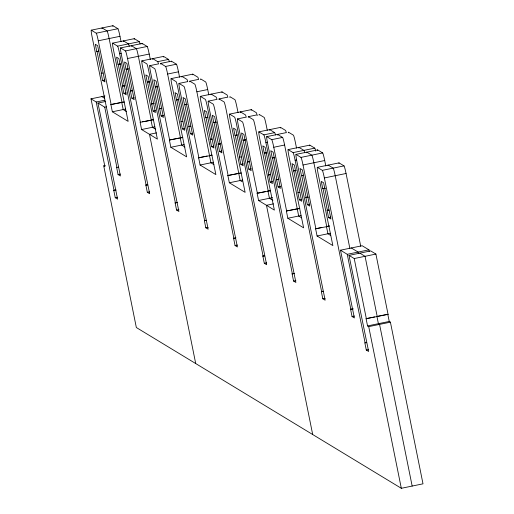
<?xml version="1.0" encoding="UTF-8"?>
<svg xmlns="http://www.w3.org/2000/svg" width="514" height="514" viewBox="0 0 514 514"><rect width="100%" height="100%" fill="white"/><g stroke="black" fill="none" stroke-linecap="round" stroke-linejoin="round"><path stroke-width="0.77" d="M118.451 167.178L116.614 167.32L118.072 174.561L120.411 175.981L92.141 37.059A7.402 0.501 78.4 0 1 91.267 30.172L112.958 25.7L117.931 28.72A7.402 0.501 78.4 0 1 119.974 36.314L121.073 41.769M91.267 30.172L96.24 33.192L117.931 28.72M96.24 33.192A7.402 0.501 78.4 0 1 98.283 40.786L119.974 36.314M120.957 102.472L110.883 104.548L112.348 111.789L128.14 121.368L113.491 50.012A7.402 0.501 78.4 0 1 112.617 43.125L134.308 38.659L139.281 41.673A7.402 0.501 78.4 0 1 140.123 44.043M112.617 43.125L117.59 46.144L139.281 41.673M102.986 73.084L101.149 73.226L102.607 80.467L104.946 81.887L97.647 45.695L95.308 44.275L96.767 51.509L99.093 51.034M96.767 51.509L98.611 51.368M147.409 184.744L145.86 185.066L147.319 192.3L149.658 193.72L121.388 54.799A7.402 0.501 78.4 0 1 120.514 47.918L142.205 43.446L147.177 46.466A7.402 0.501 78.4 0 1 149.221 54.06L150.319 59.515M120.514 47.918L125.487 50.937L147.177 46.466M117.59 46.144A7.402 0.501 78.4 0 1 119.633 53.739L121.182 53.417M125.487 50.937A7.402 0.501 78.4 0 1 127.53 58.525L149.221 54.06M124.722 85.645L122.403 86.121L123.861 93.362L126.2 94.782L118.901 58.59L116.562 57.17L118.021 64.404L120.347 63.929M118.021 64.404L120.636 64.102M153.596 119.756L140.129 122.293L141.594 129.534L157.387 139.114L142.738 67.758A7.402 0.501 78.4 0 1 141.864 60.87L163.555 56.399L168.528 59.418A7.402 0.501 78.4 0 1 169.369 61.789M152.607 59.283A7.402 0.501 78.4 0 1 152.709 58.635L157.682 61.654L168.528 59.418M131.944 90.65L130.395 90.972L131.854 98.213L134.193 99.632L126.894 63.434L124.555 62.014L126.014 69.255L128.339 68.78M126.014 69.255L127.857 69.114M177.426 202.33L175.107 202.812L176.565 210.046L178.904 211.466L150.634 72.545A7.402 0.501 78.4 0 1 149.76 65.663L157.894 63.987M160.503 64.077A7.402 0.501 78.4 0 1 160.606 63.428L171.451 61.192L176.424 64.211A7.402 0.501 78.4 0 1 178.467 71.806L179.572 77.261M160.606 63.428L165.579 66.447L176.424 64.211M102.607 80.467L104.933 79.985M165.579 66.447A7.402 0.501 78.4 0 1 167.622 74.035L178.467 71.806M122.403 86.121L125.018 85.819M153.198 103.545L151.649 103.867L153.108 111.108L155.446 112.527L148.148 76.329L145.809 74.909L147.267 82.15L149.593 81.675M147.267 82.15L149.111 82.009M176.353 138.6L169.376 140.039L170.841 147.28L186.633 156.86L171.984 85.504A7.402 0.501 78.4 0 1 171.111 78.616L192.801 74.144L197.774 77.164A7.402 0.501 78.4 0 1 198.616 79.535M374.61 316.926L366.09 318.686L367.549 325.921L389.239 321.456L390.409 322.162L423.003 483.828L401.318 488.3L136.338 327.527L103.738 165.861L104.907 166.575L90.997 98.836L104.94 95.957M130.395 90.972L132.233 90.83M123.861 93.362L126.181 92.88M161.968 108.236L159.642 108.717L161.1 115.958L163.439 117.378L156.14 81.18L153.802 79.76L155.26 87.001L157.586 86.519M155.26 87.001L157.882 86.699M205.902 220.236L204.354 220.557L205.812 227.792L208.151 229.212L179.881 90.291A7.402 0.501 78.4 0 1 179.007 83.409L187.141 81.732M189.75 81.816A7.402 0.501 78.4 0 1 189.852 81.173L197.986 79.497M90.997 98.836L96.208 101.997L104.734 100.243M116.119 190.019L113.8 190.495L115.258 197.736L117.597 199.156L97.962 103.063L105.711 101.464M131.854 98.213L134.18 97.731M126.483 111.551L123.187 109.553L121.728 102.312L123.276 101.997M110.883 104.548L124.349 102.01M97.962 103.063L104.74 107.175L106.289 106.854M189.852 81.173L194.825 84.187A7.402 0.501 78.4 0 1 196.868 91.781L207.714 89.545L208.793 94.878M112.348 111.789L125.512 109.071M151.649 103.867L154.264 103.565M182.733 121.471L180.896 121.612L182.354 128.853L184.693 130.273L177.394 94.075L175.056 92.655L176.514 99.896L178.84 99.414M176.514 99.896L178.358 99.755M207.148 156.025L198.629 157.785L200.087 165.02L215.88 174.606L201.231 103.243A7.402 0.501 78.4 0 1 200.357 96.362L222.048 91.89L227.021 94.91A7.402 0.501 78.4 0 1 227.863 97.281M159.642 108.717L161.486 108.576M153.108 111.108L155.434 110.626M190.437 126.142L188.889 126.463L190.347 133.704L192.686 135.118L185.387 98.926L183.048 97.506L184.507 104.747L186.833 104.265M184.507 104.747L187.128 104.445M235.926 237.821L233.6 238.297L235.059 245.538L237.397 246.958L209.134 108.036A7.402 0.501 78.4 0 1 208.254 101.155L216.388 99.478M218.996 99.562A7.402 0.501 78.4 0 1 219.099 98.919L227.233 97.242M161.1 115.958L163.426 115.477M142.455 121.812L151.27 120.237L138.375 56.296A7.402 0.501 78.4 0 0 136.332 48.701L131.359 45.682A7.402 0.501 78.4 0 0 131.256 46.331M151.752 119.897L153.3 119.582M141.594 129.534L154.759 126.817M211.691 139.037L210.142 139.358L211.601 146.593L213.94 148.013L206.641 111.821L204.302 110.401L205.761 117.642L208.086 117.16M205.761 117.642L207.605 117.5M237.943 173.456L227.875 175.531L229.334 182.766L245.127 192.352L230.484 120.989A7.402 0.501 78.4 0 1 229.604 114.108L251.295 109.636L256.268 112.656A7.402 0.501 78.4 0 1 257.263 115.605M156.462 132.888L149.49 134.321L195.712 363.552M188.889 126.463L190.733 126.322M182.354 128.853L184.68 128.371M220.461 143.727L218.135 144.209L219.594 151.444L221.932 152.864L214.634 116.672L212.295 115.252L213.753 122.493L216.079 122.011M213.753 122.493L216.375 122.191M264.395 255.728L262.847 256.043L264.305 263.284L266.644 264.704L238.38 125.782A7.402 0.501 78.4 0 1 237.5 118.901L245.634 117.224M248.243 117.308A7.402 0.501 78.4 0 1 248.346 116.665L256.48 114.988M190.347 133.704L192.673 133.222M177.902 138.285L179.45 137.964M184.976 147.036L181.686 145.044L180.221 137.803L181.776 137.482M169.376 140.039L182.843 137.501M170.841 147.28L184.006 144.562M210.142 139.358L211.98 139.217M241.227 156.963L239.389 157.104L240.848 164.339L243.186 165.759L235.887 129.567L233.549 128.147L235.007 135.388L237.333 134.906M235.007 135.388L236.851 135.246M265.642 191.516L257.122 193.277L258.581 200.511L274.373 210.097L259.731 138.735A7.402 0.501 78.4 0 1 258.85 131.854L280.541 127.382L285.514 130.395A7.402 0.501 78.4 0 1 286.356 132.773M103.738 165.861L105.286 165.547M258.85 131.854L263.823 134.867L274.669 132.631A7.402 0.501 78.4 0 1 275.51 135.002M218.135 144.209L219.979 144.068M211.601 146.593L213.927 146.117M248.93 161.634L247.382 161.955L248.84 169.19L251.179 170.609L243.887 134.417L241.541 132.998L243.006 140.238L245.326 139.757M243.006 140.238L245.621 139.936M294.419 273.313L292.093 273.789L293.552 281.029L295.891 282.449L267.627 143.528A7.402 0.501 78.4 0 1 266.747 136.64L285.726 132.734M266.747 136.64L271.72 139.66L282.565 137.424A7.402 0.501 78.4 0 1 284.615 145.019L298.673 216.021L301.634 217.82M219.594 151.444L221.919 150.968M263.823 134.867A7.402 0.501 78.4 0 1 265.873 142.462L267.421 142.14M210.245 155.389L211.794 155.067M118.072 174.561L120.392 174.079M198.629 157.785L212.089 155.247M271.72 139.66A7.402 0.501 78.4 0 1 273.769 147.255L284.615 145.019M200.087 165.02L213.252 162.308M270.184 174.529L268.636 174.85L270.094 182.084L272.433 183.504L265.134 147.312L262.795 145.892L264.254 153.133L266.58 152.652M264.254 153.133L266.875 152.831M296.437 208.941L286.369 211.016L287.827 218.257L303.62 227.837L288.977 156.481A7.402 0.501 78.4 0 1 288.103 149.6L309.788 145.128L314.761 148.141A7.402 0.501 78.4 0 1 315.757 151.097M288.103 149.6L293.07 152.613L314.761 148.141M247.382 161.955L249.226 161.814M113.986 190.161L115.534 189.839M240.848 164.339L243.173 163.863M278.954 179.219L276.628 179.694L278.087 186.935L280.426 188.355L273.133 152.163L270.788 150.743L272.253 157.984L274.572 157.502M113.8 190.495L115.637 190.353M272.253 157.984L274.868 157.682M145.86 185.066L147.698 184.924M322.888 291.213L321.34 291.534L322.798 298.775L325.137 300.195L296.874 161.274A7.402 0.501 78.4 0 1 296 154.386L317.684 149.921L322.657 152.934A7.402 0.501 78.4 0 1 324.707 160.529L325.805 165.99M296 154.386L300.966 157.406L322.657 152.934M248.84 169.19L251.166 168.714M293.07 152.613A7.402 0.501 78.4 0 1 295.12 160.207L296.668 159.886M115.258 197.736L117.584 197.254M240.269 172.974L238.721 173.295L240.179 180.53L242.152 181.731M147.319 192.3L149.645 191.825M227.875 175.531L241.336 172.993M300.966 157.406A7.402 0.501 78.4 0 1 303.016 165L324.707 160.529M229.334 182.766L242.499 180.054M268.636 174.85L270.48 174.709M299.726 192.448L297.882 192.589L299.341 199.83L301.679 201.25L294.381 165.058L292.042 163.638L293.5 170.873L295.826 170.397M293.5 170.873L296.122 170.577M321.809 227.484L315.615 228.762L317.074 236.003L332.866 245.583L318.224 174.227A7.402 0.501 78.4 0 1 317.35 167.339L339.034 162.874L344.007 165.887A7.402 0.501 78.4 0 1 346.057 173.481L360.732 246.277M317.35 167.339L322.317 170.359L344.007 165.887M276.628 179.694L278.472 179.553M270.094 182.084L272.42 181.609M307.423 197.125L305.875 197.44L307.333 204.681L309.679 206.101L302.38 169.909L300.035 168.489L301.5 175.724L303.819 175.248M301.5 175.724L303.337 175.582M175.107 202.812L176.944 202.67M278.087 186.935L280.413 186.46M322.317 170.359A7.402 0.501 78.4 0 1 324.366 177.953L346.057 173.481M272.883 200.376L269.426 198.275L267.967 191.041L270.287 190.559M176.565 210.046L178.891 209.571M257.122 193.277L270.582 190.739M258.581 200.511L272.523 197.639M328.677 210.02L327.129 210.335L328.587 217.576L330.926 218.996L323.627 182.804L321.289 181.384L322.747 188.619L325.073 188.143M322.747 188.619L325.368 188.317M273.448 203.865L266.477 205.304L312.698 434.536M305.875 197.44L308.49 197.138M299.341 199.83L301.667 199.355M204.354 220.557L206.191 220.41M307.333 204.681L309.659 204.199M297.214 208.787L298.762 208.466M205.812 227.792L208.138 227.316M286.369 211.016L299.829 208.485M287.827 218.257L300.998 215.546M327.129 210.335L328.973 210.194M328.587 217.576L330.913 217.094M233.6 238.297L235.444 238.155M330.553 235.367L327.919 233.767L326.461 226.526L329.558 225.89M235.059 245.538L237.384 245.062M315.615 228.762L329.076 226.224M317.074 236.003L330.245 233.292M262.847 256.043L264.691 255.901M264.305 263.284L266.631 262.802M352.912 308.798L350.587 309.28L352.045 316.521L354.384 317.941L340.474 250.196L362.164 245.731L368.936 249.843L369.251 251.41M340.474 250.196L347.246 254.308L368.936 249.843M366.675 342.665L364.837 342.806L366.296 350.047L368.634 351.467L349 255.374L370.69 250.903L375.907 254.07L388.07 314.395L366.09 318.686M349 255.374L354.217 258.542L375.907 254.07M292.093 273.789L293.937 273.647M293.552 281.029L295.878 280.548M321.34 291.534L323.184 291.393M322.798 298.775L325.124 298.293M350.587 309.28L353.202 308.978M352.045 316.521L354.371 316.039M412.164 486.064L379.563 324.398L378.394 323.691L376.935 316.451L387.003 314.375M367.549 325.921L368.718 326.634L390.409 322.162M366.296 350.047L368.615 349.565M219.099 98.919L224.072 101.933A7.402 0.501 78.4 0 1 226.115 109.527L238.753 173.314M248.346 116.665L253.318 119.678A7.402 0.501 78.4 0 1 255.362 127.273L268.257 191.214L267.967 191.041M274.669 132.631L269.696 129.618A7.402 0.501 78.4 0 0 269.593 130.26M282.565 137.424L277.592 134.411A7.402 0.501 78.4 0 0 277.489 135.053M141.864 60.87L146.837 63.89A7.402 0.501 78.4 0 1 148.88 71.485L175.396 202.985M149.76 65.663L154.733 68.677A7.402 0.501 78.4 0 1 156.776 76.271L169.671 140.219M171.111 78.616L176.084 81.636A7.402 0.501 78.4 0 1 178.127 89.224L204.643 220.731M179.007 83.409L183.98 86.423A7.402 0.501 78.4 0 1 186.023 94.017L198.918 157.959M200.357 96.362L205.33 99.375A7.402 0.501 78.4 0 1 207.373 106.97L233.889 238.477M208.254 101.155L213.226 104.169A7.402 0.501 78.4 0 1 215.27 111.763L228.165 175.704M229.604 114.108L234.577 117.121A7.402 0.501 78.4 0 1 236.62 124.716L263.136 256.223M237.5 118.901L242.473 121.914A7.402 0.501 78.4 0 1 244.523 129.509L257.411 193.45M121.728 102.312L122.024 102.492L109.129 38.55A7.402 0.501 78.4 0 0 107.085 30.956L102.113 27.936A7.402 0.501 78.4 0 0 102.01 28.585M180.221 137.803L180.517 137.983L167.622 74.035M326.461 226.526L326.75 226.706L313.861 162.765A7.402 0.501 78.4 0 0 311.812 155.17L306.845 152.15A7.402 0.501 78.4 0 0 306.736 152.799M101.836 96.6L104.445 98.18M155.729 129.297L152.44 127.299L150.975 120.058M213.895 164.583L210.933 162.79L196.868 91.781M351.319 247.966L358.091 252.072L358.406 253.646M359.845 253.139L365.062 256.306L377.225 316.624L376.935 316.451M388.07 314.395L387.781 314.215L389.239 321.456M368.718 326.634L401.318 488.3M354.217 258.542L366.379 318.86M349.886 248.513L335.212 175.717A7.402 0.501 78.4 0 0 333.162 168.123L328.195 165.11A7.402 0.501 78.4 0 0 328.086 165.752M347.246 254.308L365.126 342.986M324.366 177.953L350.882 309.46M323.043 188.799L327.424 210.515M303.016 165L315.904 228.942M296.533 148.109L295.454 142.783A7.402 0.501 78.4 0 0 293.41 135.188L288.438 132.175A7.402 0.501 78.4 0 0 288.335 132.818M301.789 175.904L306.171 197.62M295.12 160.207L321.635 291.714M293.796 171.053L298.171 192.769M273.769 147.255L286.658 211.196M267.286 130.37L266.207 125.037A7.402 0.501 78.4 0 0 264.164 117.443L259.191 114.429A7.402 0.501 78.4 0 0 259.088 115.072M272.542 158.158L276.924 179.874M265.873 142.462L292.389 273.968M264.549 153.307L268.925 175.023M238.04 112.624L236.96 107.291A7.402 0.501 78.4 0 0 234.917 99.697L229.944 96.683A7.402 0.501 78.4 0 0 229.842 97.326M243.295 140.412L247.677 162.128M235.303 135.561L239.678 157.278M214.049 122.666L218.431 144.383M206.056 117.815L210.432 139.532M184.802 104.927L189.178 126.637M176.81 100.076L181.185 121.792M155.556 87.181L159.931 108.897M147.563 82.33L151.938 104.046M127.53 58.525L140.425 122.473M126.309 69.435L130.684 91.151M119.633 53.739L146.149 185.239M118.316 64.584L122.692 86.301M98.283 40.786L111.178 104.727M97.062 51.689L101.438 73.406M104.74 107.175L116.903 167.5M96.208 101.997L114.089 190.675M317.581 150.563A7.402 0.501 78.4 0 1 317.684 149.921M309.685 145.77A7.402 0.501 78.4 0 1 309.788 145.128M338.932 163.516A7.402 0.501 78.4 0 1 339.034 162.874M304.757 152.748A7.402 0.501 78.4 0 0 303.915 150.377L298.942 147.364A7.402 0.501 78.4 0 0 298.84 148.006M207.714 89.545A7.402 0.501 78.4 0 0 205.671 81.957L200.698 78.938A7.402 0.501 78.4 0 0 200.595 79.586M221.945 92.539A7.402 0.501 78.4 0 1 222.048 91.89M251.192 110.285A7.402 0.501 78.4 0 1 251.295 109.636M280.438 128.025A7.402 0.501 78.4 0 1 280.541 127.382M192.699 74.793A7.402 0.501 78.4 0 1 192.801 74.144M187.771 81.771A7.402 0.501 78.4 0 0 186.929 79.4L181.956 76.38A7.402 0.501 78.4 0 0 181.853 77.029M246.264 117.263A7.402 0.501 78.4 0 0 245.422 114.885L240.449 111.872A7.402 0.501 78.4 0 0 240.346 112.515M217.017 99.517A7.402 0.501 78.4 0 0 216.176 97.146L211.203 94.126A7.402 0.501 78.4 0 0 211.1 94.775M134.205 39.302A7.402 0.501 78.4 0 1 134.308 38.659M142.102 44.095A7.402 0.501 78.4 0 1 142.205 43.446M163.452 57.048A7.402 0.501 78.4 0 1 163.555 56.399M171.348 61.841A7.402 0.501 78.4 0 1 171.451 61.192M112.855 26.349A7.402 0.501 78.4 0 1 112.958 25.7M123.36 41.538A7.402 0.501 78.4 0 1 123.463 40.889L128.436 43.908A7.402 0.501 78.4 0 1 129.277 46.279M157.682 61.654A7.402 0.501 78.4 0 1 158.524 64.025"/></g></svg>
